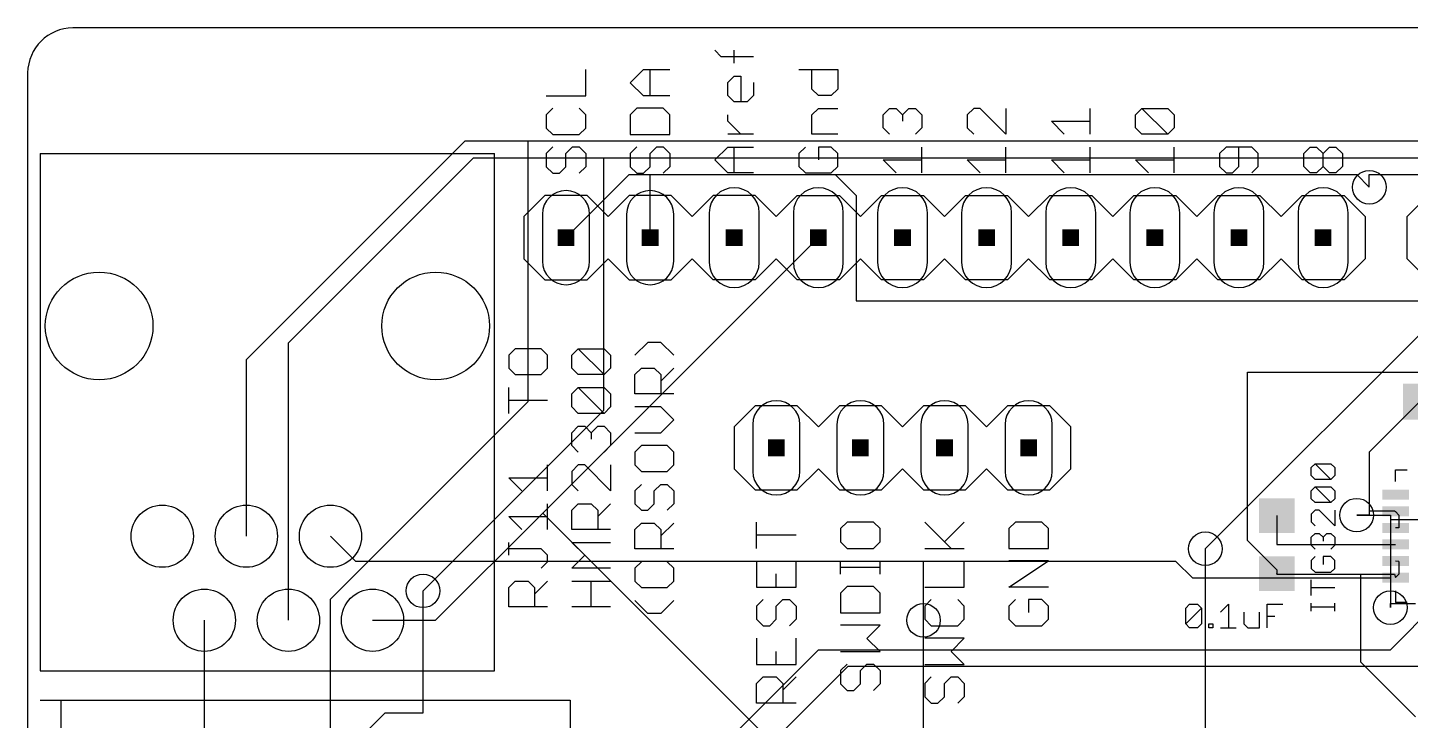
# Model space of a CAD drawing. Extents: x 0 to 3.9, y 0 to 2.37.
# Drawn here: x 0 to 1.644, y 1.546 to 2.37 of the extents above; entities that cross this region are included whole.
import ezdxf

# ---------------------------------------------------------------- set-up
doc = ezdxf.new("R2010")
doc.units = 0
for name, color, linetype in [('1', 22, 'CONTINUOUS'), ('16', 175, 'CONTINUOUS'), ('17', 82, 'CONTINUOUS'), ('18', 82, 'CONTINUOUS'), ('20', 7, 'CONTINUOUS'), ('21', 253, 'CONTINUOUS')]:
    doc.layers.add(name, color=color, linetype=linetype)

# ---------------------------------------------------------------- blocks, each defined once
blk = doc.blocks.new('RECT')
blk.add_solid([(-0.5, -0.5), (0.5, -0.5), (-0.5, 0.5), (0.5, 0.5)])
blk = doc.blocks.new('ROUNDP')
blk.add_circle((0, 0), 0.5)
blk = doc.blocks.new('LONGP100')
blk.add_lwpolyline([(-0.5, -0.5), (0.5, -0.5, 1), (0.5, 0.5), (-0.5, 0.5, 1)], format="xyb", close=True)
blk = doc.blocks.new('ROUNDV')
blk.add_circle((0, 0), 0.5)

msp = doc.modelspace()

# ---------------------------------------------------------------- linework, layer by layer
at = {"layer": '1'}
for p, q in [((0.595, 2.235), (3.54, 2.235)), ((0.595, 1.925), (0.595, 2.235)), ((0.685, 2.215), (2.39, 2.215)), ((0.685, 1.915), (0.685, 2.215)), ((0.74, 2.195), (0.96, 2.195)), ((0.74, 2.12), (0.74, 2.195)), ((0.96, 2.195), (0.985, 2.17)), ((1.595, 2.195), (1.71, 2.195)), ((1.595, 2.18), (1.595, 2.195)), ((0.985, 2.17), (0.985, 2.045)), ((0.6125, 1.7925), (0.94, 2.12)), ((0.985, 2.045), (1.665, 2.045)), ((1.45, 1.96), (1.685, 1.96)), ((1.45, 1.76), (1.45, 1.96)), ((0.36, 1.69), (0.595, 1.925)), ((1.655, 1.925), (1.595, 1.865)), ((0.47, 1.7), (0.685, 1.915)), ((1.595, 1.865), (1.595, 1.795)), ((0.485, 1.665), (0.6125, 1.7925)), ((1.03, 1.375), (0.6125, 1.7925)), ((1.595, 1.795), (1.625, 1.795)), ((1.595, 1.795), (1.595, 1.79)), ((1.625, 1.795), (1.62626, 1.794528)), ((1.63, 1.79), (1.62626, 1.794528)), ((1.485, 1.789449), (1.485, 1.755)), ((1.595, 1.79), (1.58, 1.79)), ((1.63, 1.79), (1.63, 1.775)), ((1.485, 1.725), (1.45, 1.76)), ((1.63, 1.775), (1.62626, 1.774843)), ((1.4, 1.75), (1.4, 1.195)), ((1.485, 1.755), (1.625, 1.755)), ((1.625, 1.755), (1.62626, 1.755157)), ((1.63, 1.735), (1.62626, 1.735472)), ((1.63, 1.735), (1.63, 1.72)), ((1.485, 1.725), (1.485, 1.720551)), ((1.485, 1.72), (1.485, 1.720551)), ((1.485, 1.72), (1.585, 1.72)), ((1.585, 1.72), (1.625, 1.72)), ((1.585, 1.615), (1.585, 1.72)), ((1.625, 1.72), (1.62626, 1.715787)), ((1.63, 1.72), (1.62626, 1.715787)), ((0.36, 1.155), (0.36, 1.69)), ((1.62, 1.685), (1.65, 1.685)), ((1.62, 1.68), (1.62, 1.685)), ((0.41, 1.665), (0.485, 1.665)), ((1.065, 1.205), (1.065, 1.665)), ((1.65, 1.55), (1.585, 1.615))]:
    msp.add_line(p, q, dxfattribs=at)
at = {"layer": '16'}
for p, q in [((0.26, 1.975), (0.52, 2.235)), ((0.52, 2.235), (3.135, 2.235)), ((0.31, 1.995), (0.53, 2.215)), ((0.53, 2.215), (2.995, 2.215)), ((0.64, 2.12), (0.715, 2.195)), ((0.715, 2.195), (1.58, 2.195)), ((1.58, 2.195), (1.595, 2.18)), ((1.695, 2.045), (1.4, 1.75)), ((0.31, 1.665), (0.31, 1.995)), ((0.26, 1.765), (0.26, 1.975)), ((1.58, 1.79), (1.62, 1.79)), ((1.62, 1.79), (1.62, 1.785)), ((1.62, 1.785), (1.62, 1.715)), ((1.62, 1.785), (2.28, 1.785)), ((0.39, 1.735), (0.36, 1.765)), ((1.065, 1.735), (0.39, 1.735)), ((1.365, 1.735), (1.065, 1.735)), ((1.065, 1.665), (1.065, 1.735)), ((1.385, 1.715), (1.365, 1.735)), ((1.62, 1.715), (1.385, 1.715)), ((1.62, 1.715), (1.62, 1.68)), ((0.47, 1.555), (0.47, 1.7)), ((1.62, 1.63), (1.675, 1.685)), ((0.21, 1.665), (0.21, 0.875)), ((0.67, 1.36), (0.94, 1.63)), ((0.94, 1.63), (1.62, 1.63)), ((0.975, 1.61), (0.86, 1.495)), ((2.35, 1.61), (0.975, 1.61)), ((0.27, 1.4), (0.425, 1.555)), ((0.425, 1.555), (0.47, 1.555))]:
    msp.add_line(p, q, dxfattribs=at)
at = {"layer": '20'}
for p, q in [((3.815916, 2.369717), (0.053705, 2.369608)), ((0, 2.315901), (0, 0.109202))]:
    msp.add_line(p, q, dxfattribs=at)
for centre in [(0.085, 2.015), (0.485, 2.015)]:
    msp.add_circle(centre, 0.064, dxfattribs=at)
msp.add_arc((0.054391, 2.315217), 0.054395, 90.722182, 179.279525, dxfattribs=at)
at = {"layer": '21'}
for p, q in [((0.824634, 2.335118), (0.816961, 2.342791)), ((0.863, 2.335118), (0.824634, 2.335118)), ((0.83998, 2.327445), (0.83998, 2.342791)), ((0.6635, 2.288578), (0.6635, 2.319939)), ((0.71646, 2.304258), (0.73214, 2.319939)), ((0.73214, 2.319939), (0.7635, 2.319939)), ((0.73998, 2.288578), (0.73998, 2.319939)), ((0.916961, 2.319771), (0.963, 2.319771)), ((0.932307, 2.296752), (0.932307, 2.319771)), ((0.963, 2.319771), (0.963, 2.296752)), ((0.73214, 2.288578), (0.71646, 2.304258)), ((0.832307, 2.304425), (0.83998, 2.312098)), ((0.832307, 2.289078), (0.832307, 2.304425)), ((0.83998, 2.312098), (0.847654, 2.312098)), ((0.847654, 2.312098), (0.847654, 2.281405)), ((0.863, 2.304425), (0.863, 2.289078)), ((0.61646, 2.288578), (0.6635, 2.288578)), ((0.7635, 2.288578), (0.73214, 2.288578)), ((0.83998, 2.281405), (0.832307, 2.289078)), ((0.863, 2.289078), (0.855327, 2.281405)), ((0.93998, 2.289078), (0.932307, 2.296752)), ((0.955327, 2.289078), (0.93998, 2.289078)), ((0.963, 2.296752), (0.955327, 2.289078)), ((0.6243, 2.273899), (0.61646, 2.266059)), ((0.6635, 2.266059), (0.65566, 2.273899)), ((0.7243, 2.273899), (0.71646, 2.266059)), ((0.75566, 2.273899), (0.7243, 2.273899)), ((0.7635, 2.266059), (0.75566, 2.273899)), ((0.855327, 2.281405), (0.83998, 2.281405)), ((0.932307, 2.266059), (0.93998, 2.273732)), ((0.93998, 2.273732), (0.963, 2.273732)), ((1.016961, 2.266059), (1.024634, 2.273732)), ((1.024634, 2.273732), (1.032307, 2.273732)), ((1.032307, 2.273732), (1.03998, 2.266059)), ((1.03998, 2.266059), (1.047654, 2.273732)), ((1.047654, 2.273732), (1.055327, 2.273732)), ((1.055327, 2.273732), (1.063, 2.266059)), ((1.124634, 2.273732), (1.116961, 2.266059)), ((1.132307, 2.273732), (1.124634, 2.273732)), ((1.163, 2.243039), (1.132307, 2.273732)), ((1.163, 2.273732), (1.163, 2.243039)), ((1.263, 2.243039), (1.263, 2.273732)), ((1.316961, 2.266059), (1.324634, 2.273732)), ((1.324634, 2.273732), (1.355327, 2.273732)), ((1.355327, 2.243039), (1.324634, 2.273732)), ((1.355327, 2.273732), (1.363, 2.266059)), ((0.61646, 2.266059), (0.61646, 2.250379)), ((0.6635, 2.250379), (0.6635, 2.266059)), ((0.71646, 2.266059), (0.71646, 2.242539)), ((0.7635, 2.242539), (0.7635, 2.266059)), ((0.832307, 2.258386), (0.832307, 2.266059)), ((0.847654, 2.243039), (0.832307, 2.258386)), ((0.932307, 2.243039), (0.932307, 2.266059)), ((1.016961, 2.250712), (1.016961, 2.266059)), ((1.03998, 2.266059), (1.03998, 2.258386)), ((1.063, 2.266059), (1.063, 2.250712)), ((1.116961, 2.266059), (1.116961, 2.250712)), ((1.232307, 2.243039), (1.216961, 2.258386)), ((1.216961, 2.258386), (1.263, 2.258386)), ((1.316961, 2.250712), (1.316961, 2.266059)), ((1.363, 2.266059), (1.363, 2.250712)), ((0.61646, 2.250379), (0.6243, 2.242539)), ((0.6243, 2.242539), (0.65566, 2.242539)), ((0.65566, 2.242539), (0.6635, 2.250379)), ((0.71646, 2.242539), (0.7635, 2.242539)), ((0.863, 2.243039), (0.832307, 2.243039)), ((0.963, 2.243039), (0.932307, 2.243039)), ((1.024634, 2.243039), (1.016961, 2.250712)), ((1.063, 2.250712), (1.055327, 2.243039)), ((1.116961, 2.250712), (1.124634, 2.243039)), ((1.324634, 2.243039), (1.316961, 2.250712)), ((1.355327, 2.243039), (1.324634, 2.243039)), ((1.363, 2.250712), (1.355327, 2.243039)), ((0.015, 2.22), (0.015, 1.605)), ((0.015, 2.22), (0.555, 2.22)), ((0.555, 1.605), (0.555, 2.22)), ((0.6243, 2.22786), (0.61646, 2.22002)), ((0.61646, 2.22002), (0.61646, 2.20434)), ((0.63998, 2.22002), (0.64782, 2.22786)), ((0.63998, 2.20434), (0.63998, 2.22002)), ((0.64782, 2.22786), (0.65566, 2.22786)), ((0.65566, 2.22786), (0.6635, 2.22002)), ((0.6635, 2.22002), (0.6635, 2.20434)), ((0.7243, 2.22786), (0.71646, 2.22002)), ((0.71646, 2.22002), (0.71646, 2.20434)), ((0.73998, 2.22002), (0.74782, 2.22786)), ((0.73998, 2.20434), (0.73998, 2.22002)), ((0.74782, 2.22786), (0.75566, 2.22786)), ((0.75566, 2.22786), (0.7635, 2.22002)), ((0.7635, 2.22002), (0.7635, 2.20434)), ((0.816961, 2.212346), (0.832307, 2.227693)), ((0.832307, 2.227693), (0.863, 2.227693)), ((0.83998, 2.197), (0.83998, 2.227693)), ((0.924634, 2.227693), (0.916961, 2.22002)), ((0.916961, 2.22002), (0.916961, 2.204673)), ((0.955327, 2.227693), (0.93998, 2.227693)), ((0.93998, 2.227693), (0.93998, 2.212346)), ((0.963, 2.22002), (0.955327, 2.227693)), ((0.963, 2.204673), (0.963, 2.22002)), ((1.063, 2.197), (1.063, 2.227693)), ((1.163, 2.197), (1.163, 2.227693)), ((1.263, 2.197), (1.263, 2.227693)), ((1.363, 2.197), (1.363, 2.227693)), ((1.424634, 2.227693), (1.416961, 2.22002)), ((1.416961, 2.22002), (1.416961, 2.204673)), ((1.455327, 2.227693), (1.424634, 2.227693)), ((1.43998, 2.204673), (1.43998, 2.227693)), ((1.463, 2.22002), (1.455327, 2.227693)), ((1.463, 2.204673), (1.463, 2.22002)), ((1.516961, 2.22002), (1.524634, 2.227693)), ((1.516961, 2.204673), (1.516961, 2.22002)), ((1.524634, 2.227693), (1.532307, 2.227693)), ((1.532307, 2.227693), (1.53998, 2.22002)), ((1.53998, 2.22002), (1.547654, 2.227693)), ((1.53998, 2.204673), (1.53998, 2.22002)), ((1.547654, 2.227693), (1.555327, 2.227693)), ((1.555327, 2.227693), (1.563, 2.22002)), ((1.563, 2.22002), (1.563, 2.204673)), ((0.61646, 2.20434), (0.6243, 2.1965)), ((0.63214, 2.1965), (0.63998, 2.20434)), ((0.6635, 2.20434), (0.65566, 2.1965)), ((0.71646, 2.20434), (0.7243, 2.1965)), ((0.73214, 2.1965), (0.73998, 2.20434)), ((0.7635, 2.20434), (0.75566, 2.1965)), ((0.832307, 2.197), (0.816961, 2.212346)), ((0.916961, 2.204673), (0.924634, 2.197)), ((0.955327, 2.197), (0.963, 2.204673)), ((1.032307, 2.197), (1.016961, 2.212346)), ((1.016961, 2.212346), (1.063, 2.212346)), ((1.132307, 2.197), (1.116961, 2.212346)), ((1.116961, 2.212346), (1.163, 2.212346)), ((1.232307, 2.197), (1.216961, 2.212346)), ((1.216961, 2.212346), (1.263, 2.212346)), ((1.332307, 2.197), (1.316961, 2.212346)), ((1.316961, 2.212346), (1.363, 2.212346)), ((1.416961, 2.204673), (1.424634, 2.197)), ((1.432307, 2.197), (1.43998, 2.204673)), ((1.455327, 2.197), (1.463, 2.204673)), ((1.524634, 2.197), (1.516961, 2.204673)), ((1.53998, 2.204673), (1.532307, 2.197)), ((1.547654, 2.197), (1.53998, 2.204673)), ((1.563, 2.204673), (1.555327, 2.197)), ((0.6243, 2.1965), (0.63214, 2.1965)), ((0.7243, 2.1965), (0.73214, 2.1965)), ((0.863, 2.197), (0.832307, 2.197)), ((0.924634, 2.197), (0.955327, 2.197)), ((1.424634, 2.197), (1.432307, 2.197)), ((1.532307, 2.197), (1.524634, 2.197)), ((1.555327, 2.197), (1.547654, 2.197)), ((0.615, 2.17), (0.59, 2.145)), ((0.665, 2.17), (0.615, 2.17)), ((0.69, 2.145), (0.665, 2.17)), ((0.715, 2.17), (0.69, 2.145)), ((0.765, 2.17), (0.715, 2.17)), ((0.79, 2.145), (0.765, 2.17)), ((0.815, 2.17), (0.79, 2.145)), ((0.865, 2.17), (0.815, 2.17)), ((0.865, 2.17), (0.89, 2.145)), ((0.89, 2.145), (0.915, 2.17)), ((0.915, 2.17), (0.965, 2.17)), ((0.965, 2.17), (0.99, 2.145)), ((0.99, 2.145), (1.015, 2.17)), ((1.015, 2.17), (1.065, 2.17)), ((1.065, 2.17), (1.09, 2.145)), ((1.09, 2.145), (1.115, 2.17)), ((1.115, 2.17), (1.165, 2.17)), ((1.165, 2.17), (1.19, 2.145)), ((1.19, 2.145), (1.215, 2.17)), ((1.215, 2.17), (1.265, 2.17)), ((1.265, 2.17), (1.29, 2.145)), ((1.29, 2.145), (1.315, 2.17)), ((1.315, 2.17), (1.365, 2.17)), ((1.365, 2.17), (1.39, 2.145)), ((1.39, 2.145), (1.415, 2.17)), ((1.415, 2.17), (1.465, 2.17)), ((1.465, 2.17), (1.49, 2.145)), ((1.49, 2.145), (1.515, 2.17)), ((1.515, 2.17), (1.565, 2.17)), ((1.565, 2.17), (1.59, 2.145)), ((1.64, 2.145), (1.665, 2.17)), ((0.59, 2.145), (0.59, 2.095)), ((1.59, 2.145), (1.59, 2.095)), ((1.64, 2.095), (1.64, 2.145)), ((0.59, 2.095), (0.615, 2.07)), ((0.665, 2.07), (0.69, 2.095)), ((0.69, 2.095), (0.715, 2.07)), ((0.765, 2.07), (0.79, 2.095)), ((0.815, 2.07), (0.79, 2.095)), ((0.89, 2.095), (0.865, 2.07)), ((0.915, 2.07), (0.89, 2.095)), ((0.99, 2.095), (0.965, 2.07)), ((1.015, 2.07), (0.99, 2.095)), ((1.09, 2.095), (1.065, 2.07)), ((1.115, 2.07), (1.09, 2.095)), ((1.19, 2.095), (1.165, 2.07)), ((1.215, 2.07), (1.19, 2.095)), ((1.29, 2.095), (1.265, 2.07)), ((1.315, 2.07), (1.29, 2.095)), ((1.39, 2.095), (1.365, 2.07)), ((1.415, 2.07), (1.39, 2.095)), ((1.49, 2.095), (1.465, 2.07)), ((1.515, 2.07), (1.49, 2.095)), ((1.59, 2.095), (1.565, 2.07)), ((1.665, 2.07), (1.64, 2.095)), ((0.615, 2.07), (0.665, 2.07)), ((0.715, 2.07), (0.765, 2.07)), ((0.865, 2.07), (0.815, 2.07)), ((0.965, 2.07), (0.915, 2.07)), ((1.065, 2.07), (1.015, 2.07)), ((1.165, 2.07), (1.115, 2.07)), ((1.265, 2.07), (1.215, 2.07)), ((1.365, 2.07), (1.315, 2.07)), ((1.465, 2.07), (1.415, 2.07)), ((1.565, 2.07), (1.515, 2.07)), ((0.737307, 1.995464), (0.721961, 1.980117)), ((0.752654, 1.995464), (0.737307, 1.995464)), ((0.768, 1.980117), (0.752654, 1.995464)), ((0.579634, 1.987791), (0.571961, 1.980117)), ((0.571961, 1.980117), (0.571961, 1.964771)), ((0.610327, 1.987791), (0.579634, 1.987791)), ((0.618, 1.980117), (0.610327, 1.987791)), ((0.618, 1.964771), (0.618, 1.980117)), ((0.646961, 1.980117), (0.654634, 1.987791)), ((0.646961, 1.964771), (0.646961, 1.980117)), ((0.654634, 1.987791), (0.685327, 1.987791)), ((0.685327, 1.957098), (0.654634, 1.987791)), ((0.685327, 1.987791), (0.693, 1.980117)), ((0.693, 1.980117), (0.693, 1.964771)), ((0.571961, 1.964771), (0.579634, 1.957098)), ((0.579634, 1.957098), (0.610327, 1.957098)), ((0.610327, 1.957098), (0.618, 1.964771)), ((0.654634, 1.957098), (0.646961, 1.964771)), ((0.685327, 1.957098), (0.654634, 1.957098)), ((0.693, 1.964771), (0.685327, 1.957098)), ((0.721961, 1.957098), (0.729634, 1.964771)), ((0.721961, 1.934078), (0.721961, 1.957098)), ((0.729634, 1.964771), (0.74498, 1.964771)), ((0.74498, 1.964771), (0.752654, 1.957098)), ((0.752654, 1.949424), (0.768, 1.964771)), ((0.752654, 1.957098), (0.752654, 1.934078)), ((0.571961, 1.911059), (0.571961, 1.941751)), ((0.646961, 1.934078), (0.654634, 1.941751)), ((0.654634, 1.941751), (0.685327, 1.941751)), ((0.685327, 1.911059), (0.654634, 1.941751)), ((0.685327, 1.941751), (0.693, 1.934078)), ((0.618, 1.926405), (0.571961, 1.926405)), ((0.646961, 1.918732), (0.646961, 1.934078)), ((0.693, 1.934078), (0.693, 1.918732)), ((0.768, 1.934078), (0.721961, 1.934078)), ((0.654634, 1.911059), (0.646961, 1.918732)), ((0.685327, 1.911059), (0.654634, 1.911059)), ((0.693, 1.918732), (0.685327, 1.911059)), ((0.752654, 1.918732), (0.721961, 1.918732)), ((0.768, 1.903385), (0.752654, 1.918732)), ((0.865, 1.92), (0.84, 1.895)), ((0.915, 1.92), (0.865, 1.92)), ((0.94, 1.895), (0.915, 1.92)), ((0.965, 1.92), (0.94, 1.895)), ((1.015, 1.92), (0.965, 1.92)), ((1.04, 1.895), (1.015, 1.92)), ((1.065, 1.92), (1.04, 1.895)), ((1.115, 1.92), (1.065, 1.92)), ((1.14, 1.895), (1.115, 1.92)), ((1.165, 1.92), (1.14, 1.895)), ((1.215, 1.92), (1.165, 1.92)), ((1.24, 1.895), (1.215, 1.92)), ((0.646961, 1.888039), (0.654634, 1.895712)), ((0.654634, 1.895712), (0.662307, 1.895712)), ((0.662307, 1.895712), (0.66998, 1.888039)), ((0.66998, 1.888039), (0.677654, 1.895712)), ((0.677654, 1.895712), (0.685327, 1.895712)), ((0.685327, 1.895712), (0.693, 1.888039)), ((0.752654, 1.888039), (0.768, 1.903385)), ((0.84, 1.895), (0.84, 1.845)), ((1.24, 1.845), (1.24, 1.895)), ((0.646961, 1.872692), (0.646961, 1.888039)), ((0.66998, 1.888039), (0.66998, 1.880366)), ((0.693, 1.888039), (0.693, 1.872692)), ((0.721961, 1.888039), (0.752654, 1.888039)), ((0.654634, 1.865019), (0.646961, 1.872692)), ((0.693, 1.872692), (0.685327, 1.865019)), ((0.729634, 1.872692), (0.721961, 1.865019)), ((0.721961, 1.865019), (0.721961, 1.849673)), ((0.760327, 1.872692), (0.729634, 1.872692)), ((0.768, 1.865019), (0.760327, 1.872692)), ((0.768, 1.849673), (0.768, 1.865019)), ((0.618, 1.81898), (0.618, 1.849673)), ((0.654634, 1.849673), (0.646961, 1.842)), ((0.646961, 1.842), (0.646961, 1.826653)), ((0.662307, 1.849673), (0.654634, 1.849673)), ((0.693, 1.81898), (0.662307, 1.849673)), ((0.693, 1.849673), (0.693, 1.81898)), ((0.721961, 1.849673), (0.729634, 1.842)), ((0.729634, 1.842), (0.760327, 1.842)), ((0.760327, 1.842), (0.768, 1.849673)), ((0.84, 1.845), (0.865, 1.82)), ((0.915, 1.82), (0.94, 1.845)), ((0.94, 1.845), (0.965, 1.82)), ((1.015, 1.82), (1.04, 1.845)), ((1.04, 1.845), (1.065, 1.82)), ((1.115, 1.82), (1.14, 1.845)), ((1.14, 1.845), (1.165, 1.82)), ((1.215, 1.82), (1.24, 1.845)), ((1.525976, 1.846545), (1.530647, 1.851216)), ((1.525976, 1.837204), (1.525976, 1.846545)), ((1.530647, 1.851216), (1.549329, 1.851216)), ((1.549329, 1.832533), (1.530647, 1.851216)), ((1.549329, 1.851216), (1.554, 1.846545)), ((1.554, 1.846545), (1.554, 1.837204)), ((1.62626, 1.829961), (1.62626, 1.84374)), ((1.62626, 1.84374), (1.640039, 1.84374)), ((0.587307, 1.81898), (0.571961, 1.834326)), ((0.571961, 1.834326), (0.618, 1.834326)), ((0.646961, 1.826653), (0.654634, 1.81898)), ((0.729634, 1.826653), (0.721961, 1.81898)), ((0.74498, 1.81898), (0.752654, 1.826653)), ((0.752654, 1.826653), (0.760327, 1.826653)), ((0.760327, 1.826653), (0.768, 1.81898)), ((1.530647, 1.832533), (1.525976, 1.837204)), ((1.549329, 1.832533), (1.530647, 1.832533)), ((1.554, 1.837204), (1.549329, 1.832533)), ((0.721961, 1.81898), (0.721961, 1.803633)), ((0.74498, 1.803633), (0.74498, 1.81898)), ((0.768, 1.81898), (0.768, 1.803633)), ((0.865, 1.82), (0.915, 1.82)), ((0.965, 1.82), (1.015, 1.82)), ((1.065, 1.82), (1.115, 1.82)), ((1.165, 1.82), (1.215, 1.82)), ((1.525976, 1.818922), (1.530647, 1.823592)), ((1.525976, 1.80958), (1.525976, 1.818922)), ((1.530647, 1.80491), (1.525976, 1.80958)), ((1.530647, 1.823592), (1.549329, 1.823592)), ((1.549329, 1.80491), (1.530647, 1.823592)), ((1.549329, 1.823592), (1.554, 1.818922)), ((1.554, 1.80958), (1.549329, 1.80491)), ((1.554, 1.818922), (1.554, 1.80958)), ((0.618, 1.772941), (0.618, 1.803634)), ((0.646961, 1.79596), (0.654634, 1.803634)), ((0.646961, 1.772941), (0.646961, 1.79596)), ((0.654634, 1.803634), (0.66998, 1.803634)), ((0.66998, 1.803634), (0.677654, 1.79596)), ((0.677654, 1.788287), (0.693, 1.803634)), ((0.677654, 1.79596), (0.677654, 1.772941)), ((0.721961, 1.803633), (0.729634, 1.79596)), ((0.729634, 1.79596), (0.737307, 1.79596)), ((0.737307, 1.79596), (0.74498, 1.803633)), ((0.768, 1.803633), (0.760327, 1.79596)), ((1.530647, 1.795969), (1.525976, 1.791298)), ((1.549329, 1.80491), (1.530647, 1.80491)), ((1.535317, 1.795969), (1.530647, 1.795969)), ((1.554, 1.777286), (1.535317, 1.795969)), ((1.554, 1.795969), (1.554, 1.777286)), ((0.587307, 1.772941), (0.571961, 1.788287)), ((0.571961, 1.788287), (0.618, 1.788287)), ((0.721961, 1.772941), (0.729634, 1.780614)), ((0.729634, 1.780614), (0.74498, 1.780614)), ((0.74498, 1.780614), (0.752654, 1.772941)), ((0.752654, 1.765267), (0.768, 1.780614)), ((0.86646, 1.75046), (0.86646, 1.78182)), ((0.9743, 1.78182), (0.96646, 1.77398)), ((1.00566, 1.78182), (0.9743, 1.78182)), ((1.0135, 1.77398), (1.00566, 1.78182)), ((1.09782, 1.75046), (1.06646, 1.78182)), ((1.08998, 1.7583), (1.1135, 1.78182)), ((1.1743, 1.781821), (1.16646, 1.773981)), ((1.20566, 1.781821), (1.1743, 1.781821)), ((1.2135, 1.773981), (1.20566, 1.781821)), ((1.525976, 1.791298), (1.525976, 1.781957)), ((1.525976, 1.781957), (1.530647, 1.777286)), ((0.693, 1.772941), (0.646961, 1.772941)), ((0.721961, 1.749921), (0.721961, 1.772941)), ((0.752654, 1.772941), (0.752654, 1.749921)), ((0.9135, 1.76614), (0.86646, 1.76614)), ((0.96646, 1.77398), (0.96646, 1.7583)), ((1.0135, 1.7583), (1.0135, 1.77398)), ((1.16646, 1.773981), (1.16646, 1.750461)), ((1.2135, 1.750461), (1.2135, 1.773981)), ((1.525976, 1.763675), (1.530647, 1.768345)), ((1.525976, 1.754333), (1.525976, 1.763675)), ((1.530647, 1.768345), (1.535317, 1.768345)), ((1.535317, 1.768345), (1.539988, 1.763675)), ((1.539988, 1.763675), (1.544659, 1.768345)), ((1.539988, 1.763675), (1.539988, 1.759004)), ((1.544659, 1.768345), (1.549329, 1.768345)), ((1.549329, 1.768345), (1.554, 1.763675)), ((1.554, 1.763675), (1.554, 1.754333)), ((0.571961, 1.742248), (0.571961, 1.757594)), ((0.610327, 1.749921), (0.571961, 1.749921)), ((0.618, 1.742248), (0.610327, 1.749921)), ((0.662307, 1.742248), (0.646961, 1.757594)), ((0.646961, 1.757594), (0.693, 1.757594)), ((0.768, 1.749921), (0.721961, 1.749921)), ((0.96646, 1.7583), (0.9743, 1.75046)), ((0.9743, 1.75046), (1.00566, 1.75046)), ((1.00566, 1.75046), (1.0135, 1.7583)), ((1.06646, 1.75046), (1.1135, 1.75046)), ((1.16646, 1.750461), (1.2135, 1.750461)), ((1.530647, 1.749663), (1.525976, 1.754333)), ((1.554, 1.754333), (1.549329, 1.749663)), ((0.610327, 1.726902), (0.618, 1.734575)), ((0.618, 1.734575), (0.618, 1.742248)), ((0.646961, 1.726902), (0.662307, 1.742248)), ((0.693, 1.726902), (0.646961, 1.726902)), ((0.729634, 1.734575), (0.721961, 1.726901)), ((0.721961, 1.726901), (0.721961, 1.711555)), ((0.768, 1.726901), (0.760327, 1.734575)), ((0.768, 1.711555), (0.768, 1.726901)), ((0.86646, 1.735781), (0.86646, 1.704421)), ((0.9135, 1.704421), (0.9135, 1.735781)), ((0.96646, 1.719767), (0.96646, 1.735447)), ((1.0135, 1.727607), (0.96646, 1.727607)), ((1.0135, 1.719767), (1.0135, 1.735447)), ((1.1135, 1.704421), (1.1135, 1.735781)), ((1.16646, 1.704421), (1.2135, 1.735781)), ((1.2135, 1.735781), (1.16646, 1.735781)), ((1.530647, 1.740722), (1.525976, 1.736051)), ((1.525976, 1.736051), (1.525976, 1.72671)), ((1.525976, 1.72671), (1.530647, 1.722039)), ((1.549329, 1.740722), (1.539988, 1.740722)), ((1.539988, 1.740722), (1.539988, 1.731381)), ((1.554, 1.736051), (1.549329, 1.740722)), ((1.549329, 1.722039), (1.554, 1.72671)), ((1.554, 1.72671), (1.554, 1.736051)), ((0.571961, 1.703882), (0.579634, 1.711555)), ((0.579634, 1.711555), (0.59498, 1.711555)), ((0.59498, 1.711555), (0.602654, 1.703882)), ((0.602654, 1.696209), (0.618, 1.711555)), ((0.646961, 1.711555), (0.693, 1.711555)), ((0.66998, 1.680862), (0.66998, 1.711555)), ((0.721961, 1.711555), (0.729634, 1.703882)), ((0.760327, 1.703882), (0.768, 1.711555)), ((0.88998, 1.704421), (0.88998, 1.720101)), ((1.525976, 1.694416), (1.525976, 1.713098)), ((1.530647, 1.722039), (1.549329, 1.722039)), ((0.571961, 1.680862), (0.571961, 1.703882)), ((0.602654, 1.703882), (0.602654, 1.680862)), ((0.729634, 1.703882), (0.760327, 1.703882)), ((0.86646, 1.704421), (0.9135, 1.704421)), ((0.9743, 1.705088), (0.96646, 1.697248)), ((0.96646, 1.697248), (0.96646, 1.673728)), ((1.00566, 1.705088), (0.9743, 1.705088)), ((1.0135, 1.697248), (1.00566, 1.705088)), ((1.0135, 1.673728), (1.0135, 1.697248)), ((1.06646, 1.704421), (1.1135, 1.704421)), ((1.2135, 1.704421), (1.16646, 1.704421)), ((1.554, 1.703757), (1.525976, 1.703757)), ((1.62626, 1.700039), (1.62626, 1.68626)), ((0.618, 1.680862), (0.571961, 1.680862)), ((0.693, 1.680862), (0.646961, 1.680862)), ((0.737307, 1.673189), (0.721961, 1.688535)), ((0.768, 1.688535), (0.752654, 1.673189)), ((0.8743, 1.689742), (0.86646, 1.681902)), ((0.86646, 1.681902), (0.86646, 1.666222)), ((0.88998, 1.681902), (0.89782, 1.689742)), ((0.88998, 1.666222), (0.88998, 1.681902)), ((0.89782, 1.689742), (0.90566, 1.689742)), ((0.90566, 1.689742), (0.9135, 1.681902)), ((0.9135, 1.681902), (0.9135, 1.666222)), ((1.0743, 1.689742), (1.06646, 1.681902)), ((1.06646, 1.681902), (1.06646, 1.666222)), ((1.1135, 1.681902), (1.10566, 1.689742)), ((1.1135, 1.666222), (1.1135, 1.681902)), ((1.1743, 1.689742), (1.16646, 1.681902)), ((1.16646, 1.681902), (1.16646, 1.666222)), ((1.20566, 1.689742), (1.18998, 1.689742)), ((1.18998, 1.689742), (1.18998, 1.674062)), ((1.2135, 1.681902), (1.20566, 1.689742)), ((1.2135, 1.666222), (1.2135, 1.681902)), ((1.376694, 1.679353), (1.381364, 1.684024)), ((1.376694, 1.660671), (1.376694, 1.679353)), ((1.376694, 1.660671), (1.395376, 1.679353)), ((1.381364, 1.684024), (1.390706, 1.684024)), ((1.390706, 1.684024), (1.395376, 1.679353)), ((1.395376, 1.679353), (1.395376, 1.660671)), ((1.418129, 1.674683), (1.42747, 1.684024)), ((1.42747, 1.684024), (1.42747, 1.656)), ((1.473376, 1.656), (1.473376, 1.684024)), ((1.473376, 1.684024), (1.492059, 1.684024)), ((1.525976, 1.676), (1.525976, 1.685341)), ((1.554, 1.680671), (1.525976, 1.680671)), ((1.554, 1.676), (1.554, 1.685341)), ((1.640039, 1.68626), (1.62626, 1.68626)), ((0.752654, 1.673189), (0.737307, 1.673189)), ((0.86646, 1.666222), (0.8743, 1.658382)), ((0.88214, 1.658382), (0.88998, 1.666222)), ((0.9135, 1.666222), (0.90566, 1.658382)), ((0.96646, 1.673728), (1.0135, 1.673728)), ((1.06646, 1.666222), (1.0743, 1.658382)), ((1.10566, 1.658382), (1.1135, 1.666222)), ((1.16646, 1.666222), (1.1743, 1.658382)), ((1.20566, 1.658382), (1.2135, 1.666222)), ((1.381364, 1.656), (1.376694, 1.660671)), ((1.395376, 1.660671), (1.390706, 1.656)), ((1.404317, 1.656), (1.404317, 1.660671)), ((1.404317, 1.660671), (1.408988, 1.660671)), ((1.408988, 1.660671), (1.408988, 1.656)), ((1.445753, 1.674683), (1.445753, 1.660671)), ((1.445753, 1.660671), (1.450423, 1.656)), ((1.464435, 1.656), (1.464435, 1.674683)), ((1.473376, 1.670012), (1.482717, 1.670012)), ((0.8743, 1.658382), (0.88214, 1.658382)), ((1.0135, 1.659049), (0.96646, 1.659049)), ((0.99782, 1.643369), (1.0135, 1.659049)), ((1.0743, 1.658382), (1.10566, 1.658382)), ((1.1743, 1.658382), (1.20566, 1.658382)), ((1.390706, 1.656), (1.381364, 1.656)), ((1.408988, 1.656), (1.404317, 1.656)), ((1.418129, 1.656), (1.436812, 1.656)), ((1.450423, 1.656), (1.464435, 1.656)), ((0.86646, 1.643703), (0.86646, 1.612343)), ((0.88998, 1.612343), (0.88998, 1.628023)), ((0.9135, 1.612343), (0.9135, 1.643703)), ((0.96646, 1.627689), (1.0135, 1.627689)), ((1.0135, 1.627689), (0.99782, 1.643369)), ((1.1135, 1.643703), (1.06646, 1.643703)), ((1.09782, 1.628023), (1.1135, 1.643703)), ((1.1135, 1.612343), (1.09782, 1.628023)), ((0.86646, 1.612343), (0.9135, 1.612343)), ((0.9743, 1.61301), (0.96646, 1.60517)), ((0.98998, 1.60517), (0.99782, 1.61301)), ((0.99782, 1.61301), (1.00566, 1.61301)), ((1.00566, 1.61301), (1.0135, 1.60517)), ((1.06646, 1.612343), (1.1135, 1.612343)), ((0.015, 1.605), (0.555, 1.605)), ((0.86646, 1.589823), (0.8743, 1.597663)), ((0.8743, 1.597663), (0.88998, 1.597663)), ((0.88998, 1.597663), (0.89782, 1.589823)), ((0.89782, 1.581983), (0.9135, 1.597663)), ((0.96646, 1.60517), (0.96646, 1.58949)), ((0.98998, 1.58949), (0.98998, 1.60517)), ((1.0135, 1.60517), (1.0135, 1.58949)), ((1.0743, 1.597663), (1.06646, 1.589823)), ((1.08998, 1.589823), (1.09782, 1.597663)), ((1.09782, 1.597663), (1.10566, 1.597663)), ((1.10566, 1.597663), (1.1135, 1.589823)), ((0.86646, 1.566303), (0.86646, 1.589823)), ((0.89782, 1.589823), (0.89782, 1.566303)), ((0.96646, 1.58949), (0.9743, 1.58165)), ((0.9743, 1.58165), (0.98214, 1.58165)), ((0.98214, 1.58165), (0.98998, 1.58949)), ((1.0135, 1.58949), (1.00566, 1.58165)), ((1.06646, 1.589823), (1.06646, 1.574143)), ((1.08998, 1.574143), (1.08998, 1.589823)), ((1.1135, 1.589823), (1.1135, 1.574143)), ((0.015, 1.57), (0.645, 1.57)), ((0.04, 0.33), (0.04, 1.57)), ((0.645, 1.57), (0.645, 0.33)), ((0.9135, 1.566303), (0.86646, 1.566303)), ((1.06646, 1.574143), (1.0743, 1.566303)), ((1.0743, 1.566303), (1.08214, 1.566303)), ((1.08214, 1.566303), (1.08998, 1.574143)), ((1.1135, 1.574143), (1.10566, 1.566303))]:
    msp.add_line(p, q, dxfattribs=at)

# ---------------------------------------------------------------- block references
at = {"layer": '1', "xscale": 0.041339, "yscale": 0.04252}
for p, rotation in [((1.655551, 1.925), 180), ((1.485, 1.789449), 90), ((1.485, 1.720551), 90)]:
    msp.add_blockref('RECT', p, dxfattribs=dict(at, rotation=rotation))
at = {"layer": '1', "xscale": 0.031496, "yscale": 0.011811}
for p in [(1.62626, 1.814213), (1.62626, 1.794528), (1.62626, 1.774843), (1.62626, 1.755157), (1.62626, 1.735472), (1.62626, 1.715787)]:
    msp.add_blockref('RECT', p, dxfattribs=at)
at = {"layer": '17'}
for name, p, xscale, yscale, rotation in [('LONGP100', (0.64, 2.12), 0.056, 0.056, 90), ('LONGP100', (0.64, 2.12), 0.056, 0.056, 90), ('LONGP100', (0.74, 2.12), 0.056, 0.056, 90), ('LONGP100', (0.74, 2.12), 0.056, 0.056, 90), ('LONGP100', (0.84, 2.12), 0.05937, 0.05937, 90), ('LONGP100', (0.84, 2.12), 0.05937, 0.05937, 90), ('LONGP100', (0.84, 2.12), 0.05937, 0.05937, 90), ('LONGP100', (0.84, 2.12), 0.05937, 0.05937, 90), ('LONGP100', (0.94, 2.12), 0.05937, 0.05937, 90), ('LONGP100', (0.94, 2.12), 0.05937, 0.05937, 90), ('LONGP100', (1.04, 2.12), 0.05937, 0.05937, 90), ('LONGP100', (1.04, 2.12), 0.05937, 0.05937, 90), ('LONGP100', (1.14, 2.12), 0.05937, 0.05937, 90), ('LONGP100', (1.14, 2.12), 0.05937, 0.05937, 90), ('LONGP100', (1.24, 2.12), 0.05937, 0.05937, 90), ('LONGP100', (1.24, 2.12), 0.05937, 0.05937, 90), ('LONGP100', (1.34, 2.12), 0.05937, 0.05937, 90), ('LONGP100', (1.34, 2.12), 0.05937, 0.05937, 90), ('LONGP100', (1.44, 2.12), 0.05937, 0.05937, 90), ('LONGP100', (1.44, 2.12), 0.05937, 0.05937, 90), ('LONGP100', (1.54, 2.12), 0.05937, 0.05937, 90), ('LONGP100', (1.54, 2.12), 0.05937, 0.05937, 90), ('LONGP100', (0.89, 1.87), 0.056, 0.056, 90), ('LONGP100', (0.89, 1.87), 0.056, 0.056, 90), ('LONGP100', (0.99, 1.87), 0.056, 0.056, 90), ('LONGP100', (0.99, 1.87), 0.056, 0.056, 90), ('LONGP100', (1.09, 1.87), 0.056, 0.056, 90), ('LONGP100', (1.09, 1.87), 0.056, 0.056, 90), ('LONGP100', (1.19, 1.87), 0.056, 0.056, 90), ('LONGP100', (1.19, 1.87), 0.056, 0.056, 90), ('ROUNDP', (0.16, 1.765), 0.074, 0.074, 180), ('ROUNDP', (0.16, 1.765), 0.074, 0.074, 180), ('ROUNDP', (0.26, 1.765), 0.074, 0.074, 180), ('ROUNDP', (0.26, 1.765), 0.074, 0.074, 180), ('ROUNDP', (0.36, 1.765), 0.074, 0.074, 180), ('ROUNDP', (0.36, 1.765), 0.074, 0.074, 180), ('ROUNDP', (0.21, 1.665), 0.074, 0.074, 180), ('ROUNDP', (0.21, 1.665), 0.074, 0.074, 180), ('ROUNDP', (0.31, 1.665), 0.074, 0.074, 180), ('ROUNDP', (0.31, 1.665), 0.074, 0.074, 180), ('ROUNDP', (0.41, 1.665), 0.074, 0.074, 180), ('ROUNDP', (0.41, 1.665), 0.074, 0.074, 180)]:
    msp.add_blockref(name, p, dxfattribs=dict(at, xscale=xscale, yscale=yscale, rotation=rotation))
at = {"layer": '18', "xscale": 0.04, "yscale": 0.04}
for p in [(1.595, 2.18), (1.595, 2.18), (1.58, 1.79), (1.58, 1.79), (1.4, 1.75), (1.4, 1.75), (0.47, 1.7), (0.47, 1.7), (1.62, 1.68), (1.62, 1.68), (1.065, 1.665), (1.065, 1.665)]:
    msp.add_blockref('ROUNDV', p, dxfattribs=at)
at = {"layer": '21', "xscale": 0.02, "yscale": 0.02}
for p in [(0.64, 2.12), (0.74, 2.12), (0.84, 2.12), (0.94, 2.12), (1.04, 2.12), (1.14, 2.12), (1.24, 2.12), (1.34, 2.12), (1.44, 2.12), (1.54, 2.12), (0.89, 1.87), (0.99, 1.87), (1.09, 1.87), (1.19, 1.87)]:
    msp.add_blockref('RECT', p, dxfattribs=at)

doc.saveas('drawing.dxf')
